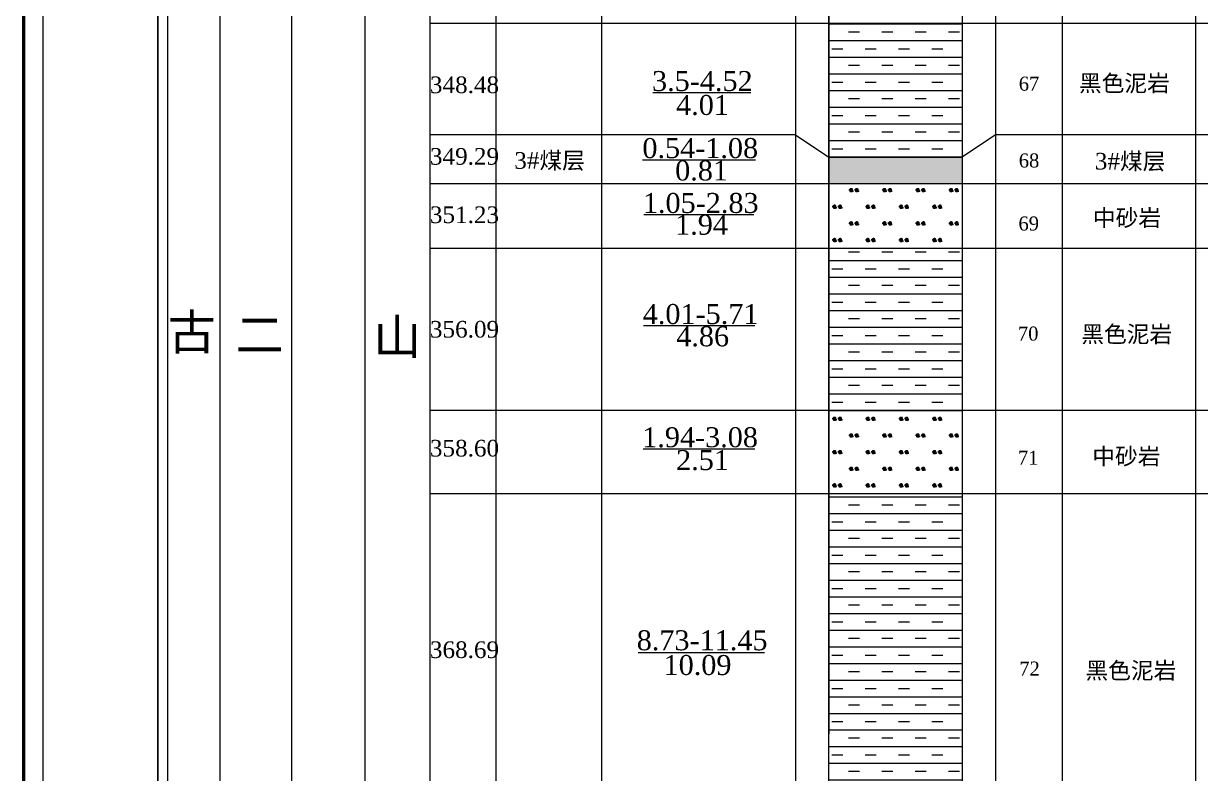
# Model space of a CAD drawing. Header units: inches. Extents: x 19725493 to 19730068, y 4137932 to 4142732.
# Drawn here: x 19725533 to 19725776.7, y 4140369.3 to 4140524.7 of the extents above; entities that cross this region are included whole.
import ezdxf

# ---------------------------------------------------------------- set-up
doc = ezdxf.new("R2010")
doc.units = ezdxf.units.IN
doc.header["$MEASUREMENT"] = 0
doc.layers.get('0').update_dxf_attribs({"lineweight": 0})
doc.layers.add('图形修饰', color=7, linetype='Continuous', lineweight=0)
doc.styles.add('Times New Roman', font='')
doc.styles.add('宋体', font='')
doc.styles.get('Times New Roman').set_extended_font_data('Times New Roman')
doc.styles.get('宋体').set_extended_font_data('宋体')

msp = doc.modelspace()

# ---------------------------------------------------------------- hatches: boundary and pattern name
at = {"lineweight": 0}
h = msp.add_hatch(dxfattribs=at)
h.set_pattern_fill('泥岩_1_1_1', color=256, scale=1150, style=0, pattern_type=2)
h.set_pattern_definition([(180, (19725699.23, 4140495.3237), (-8e-16, -6.9), [2.3, -4.6]), (0, (19725700.38, 4140498.7737), (0, 6.9), [2.3, -4.6]), (0, (19725696.355, 4140497.0487), (0, 6.9), []), (0, (19725696.355, 4140493.5987), (0, 6.9), [])])
h.paths.add_polyline_path([(19725727.4, 4140497.05), (19725727.4, 4140524.72), (19725699.8, 4140524.72), (19725699.8, 4140497.05)], flags=17)
msp.add_hatch(color=256).paths.add_polyline_path([(19725727.4, 4140491.46), (19725727.4, 4140497.05), (19725699.8, 4140497.05), (19725699.8, 4140491.46)], flags=17)
h = msp.add_hatch(dxfattribs=at)
h.set_pattern_fill('中粒砂岩_1_1_1', color=256, scale=1150, style=0, pattern_type=2)
h.set_pattern_definition([(180, (19725702.1585, 4140479.4606), (-8e-16, -6.9), [0.1076, -6.7924]), (180, (19725702.2165, 4140479.4744), (-8e-16, -6.9), [0.2236, -6.6764]), (180, (19725702.2496, 4140479.488), (-8e-16, -6.9), [0.2898, -6.6102]), (180, (19725702.28, 4140479.502), (-8e-16, -6.9), [0.351, -6.549]), (180, (19725702.298, 4140479.516), (-8e-16, -6.9), [0.3866, -6.5134]), (180, (19725702.316, 4140479.5296), (-8e-16, -6.9), [0.4222, -6.4778]), (180, (19725702.334, 4140479.5434), (-8e-16, -6.9), [0.4579, -6.4421]), (180, (19725702.35, 4140479.557), (-8e-16, -6.9), [0.4912, -6.4088]), (180, (19725702.361, 4140479.571), (-8e-16, -6.9), [0.5125, -6.3875]), (180, (19725702.372, 4140479.585), (-8e-16, -6.9), [0.5339, -6.3661]), (180, (19725702.3823, 4140479.5986), (-8e-16, -6.9), [0.5553, -6.3447]), (180, (19725702.393, 4140479.6124), (-8e-16, -6.9), [0.5766, -6.3234]), (180, (19725702.404, 4140479.626), (-8e-16, -6.9), [5e-16, -6.9]), (180, (19725702.404, 4140479.626), (-8e-16, -6.9), [0.598, -6.302]), (180, (19725702.4095, 4140479.64), (-8e-16, -6.9), [0.6095, -6.2905]), (180, (19725702.415, 4140479.654), (-8e-16, -6.9), [0.621, -6.279]), (180, (19725702.421, 4140479.6676), (-8e-16, -6.9), [0.6325, -6.2675]), (180, (19725702.427, 4140479.6814), (-8e-16, -6.9), [0.644, -6.256]), (180, (19725702.4325, 4140479.695), (-8e-16, -6.9), [0.6555, -6.2445]), (180, (19725702.438, 4140479.709), (-8e-16, -6.9), [5e-16, -6.9]), (180, (19725702.438, 4140479.709), (-8e-16, -6.9), [0.667, -6.233]), (180, (19725702.44, 4140479.723), (-8e-16, -6.9), [0.6705, -6.2295]), (180, (19725702.442, 4140479.7366), (-8e-16, -6.9), [0.6741, -6.2259]), (180, (19725702.4435, 4140479.7504), (-8e-16, -6.9), [0.6776, -6.2224]), (180, (19725702.445, 4140479.764), (-8e-16, -6.9), [0.6812, -6.2188]), (180, (19725702.447, 4140479.778), (-8e-16, -6.9), [0.6847, -6.2153]), (180, (19725702.449, 4140479.792), (-8e-16, -6.9), [0.6882, -6.2118]), (180, (19725702.449, 4140479.8056), (-8e-16, -6.9), [0.6882, -6.2118]), (180, (19725702.447, 4140479.8194), (-8e-16, -6.9), [0.6847, -6.2153]), (180, (19725702.445, 4140479.833), (-8e-16, -6.9), [0.6812, -6.2188]), (180, (19725702.4435, 4140479.847), (-8e-16, -6.9), [0.6776, -6.2224]), (180, (19725702.442, 4140479.861), (-8e-16, -6.9), [0.6741, -6.2259]), (180, (19725702.44, 4140479.8746), (-8e-16, -6.9), [0.6705, -6.2295]), (180, (19725702.438, 4140479.8884), (-8e-16, -6.9), [0.667, -6.233]), (180, (19725701.771, 4140479.8884), (-8e-16, -6.9), [7e-16, -6.9]), (180, (19725702.4325, 4140479.902), (-8e-16, -6.9), [0.6555, -6.2445]), (180, (19725702.427, 4140479.916), (-8e-16, -6.9), [0.644, -6.256]), (180, (19725702.421, 4140479.93), (-8e-16, -6.9), [0.6325, -6.2675]), (180, (19725702.415, 4140479.9436), (-8e-16, -6.9), [0.621, -6.279]), (180, (19725702.4095, 4140479.9574), (-8e-16, -6.9), [0.6095, -6.2905]), (180, (19725702.404, 4140479.971), (-8e-16, -6.9), [0.598, -6.302]), (180, (19725701.806, 4140479.971), (-8e-16, -6.9), [1e-15, -6.9]), (180, (19725702.393, 4140479.985), (-8e-16, -6.9), [0.5766, -6.3234]), (180, (19725702.3823, 4140479.999), (-8e-16, -6.9), [0.5553, -6.3447]), (180, (19725702.372, 4140480.0126), (-8e-16, -6.9), [0.5339, -6.3661]), (180, (19725702.361, 4140480.0264), (-8e-16, -6.9), [0.5125, -6.3875]), (180, (19725702.35, 4140480.04), (-8e-16, -6.9), [0.4912, -6.4088]), (180, (19725702.334, 4140480.054), (-8e-16, -6.9), [0.4579, -6.4421]), (180, (19725702.316, 4140480.068), (-8e-16, -6.9), [0.4222, -6.4778]), (180, (19725702.298, 4140480.0816), (-8e-16, -6.9), [0.3866, -6.5134]), (180, (19725702.28, 4140480.0954), (-8e-16, -6.9), [0.351, -6.549]), (180, (19725702.2496, 4140480.109), (-8e-16, -6.9), [0.2898, -6.6102]), (180, (19725702.2165, 4140480.123), (-8e-16, -6.9), [0.2236, -6.6764]), (180, (19725702.18, 4140480.134), (-8e-16, -6.9), [0.1507, -6.7493]), (180, (19725701.0085, 4140479.4606), (-8e-16, -6.9), [0.1076, -6.7924]), (180, (19725701.0665, 4140479.4744), (-8e-16, -6.9), [0.2236, -6.6764]), (180, (19725701.0996, 4140479.488), (-8e-16, -6.9), [0.2898, -6.6102]), (180, (19725701.13, 4140479.502), (-8e-16, -6.9), [0.351, -6.549]), (180, (19725701.148, 4140479.516), (-8e-16, -6.9), [0.3866, -6.5134]), (180, (19725701.166, 4140479.5296), (-8e-16, -6.9), [0.4222, -6.4778]), (180, (19725701.184, 4140479.5434), (-8e-16, -6.9), [0.4579, -6.4421]), (180, (19725701.2, 4140479.557), (-8e-16, -6.9), [0.4912, -6.4088]), (180, (19725701.211, 4140479.571), (-8e-16, -6.9), [0.5125, -6.3875]), (180, (19725701.222, 4140479.585), (-8e-16, -6.9), [0.5339, -6.3661]), (180, (19725701.2323, 4140479.5986), (-8e-16, -6.9), [0.5553, -6.3447]), (180, (19725701.243, 4140479.6124), (-8e-16, -6.9), [0.5766, -6.3234]), (180, (19725701.254, 4140479.626), (-8e-16, -6.9), [5e-16, -6.9]), (180, (19725701.254, 4140479.626), (-8e-16, -6.9), [0.598, -6.302]), (180, (19725701.2595, 4140479.64), (-8e-16, -6.9), [0.6095, -6.2905]), (180, (19725701.265, 4140479.654), (-8e-16, -6.9), [0.621, -6.279]), (180, (19725701.271, 4140479.6676), (-8e-16, -6.9), [0.6325, -6.2675]), (180, (19725701.277, 4140479.6814), (-8e-16, -6.9), [0.644, -6.256]), (180, (19725701.2825, 4140479.695), (-8e-16, -6.9), [0.6555, -6.2445]), (180, (19725701.288, 4140479.709), (-8e-16, -6.9), [2e-16, -6.9]), (180, (19725701.288, 4140479.709), (-8e-16, -6.9), [0.667, -6.233]), (180, (19725701.29, 4140479.723), (-8e-16, -6.9), [0.6705, -6.2295]), (180, (19725701.292, 4140479.7366), (-8e-16, -6.9), [0.6741, -6.2259]), (180, (19725701.2935, 4140479.7504), (-8e-16, -6.9), [0.6776, -6.2224]), (180, (19725701.295, 4140479.764), (-8e-16, -6.9), [0.6812, -6.2188]), (180, (19725701.297, 4140479.778), (-8e-16, -6.9), [0.6847, -6.2153]), (180, (19725701.299, 4140479.792), (-8e-16, -6.9), [0.6882, -6.2118]), (180, (19725701.299, 4140479.8056), (-8e-16, -6.9), [0.6882, -6.2118]), (180, (19725701.297, 4140479.8194), (-8e-16, -6.9), [0.6847, -6.2153]), (180, (19725701.295, 4140479.833), (-8e-16, -6.9), [0.6812, -6.2188]), (180, (19725701.2935, 4140479.847), (-8e-16, -6.9), [0.6776, -6.2224]), (180, (19725701.292, 4140479.861), (-8e-16, -6.9), [0.6741, -6.2259]), (180, (19725701.29, 4140479.8746), (-8e-16, -6.9), [0.6705, -6.2295]), (180, (19725701.288, 4140479.8884), (-8e-16, -6.9), [0.667, -6.233]), (180, (19725700.621, 4140479.8884), (-8e-16, -6.9), [1e-15, -6.9]), (180, (19725701.2825, 4140479.902), (-8e-16, -6.9), [0.6555, -6.2445]), (180, (19725701.277, 4140479.916), (-8e-16, -6.9), [0.644, -6.256]), (180, (19725701.271, 4140479.93), (-8e-16, -6.9), [0.6325, -6.2675]), (180, (19725701.265, 4140479.9436), (-8e-16, -6.9), [0.621, -6.279]), (180, (19725701.2595, 4140479.9574), (-8e-16, -6.9), [0.6095, -6.2905]), (180, (19725701.254, 4140479.971), (-8e-16, -6.9), [0.598, -6.302]), (180, (19725700.656, 4140479.971), (-8e-16, -6.9), [1e-15, -6.9]), (180, (19725701.243, 4140479.985), (-8e-16, -6.9), [0.5766, -6.3234]), (180, (19725701.2323, 4140479.999), (-8e-16, -6.9), [0.5553, -6.3447]), (180, (19725701.222, 4140480.0126), (-8e-16, -6.9), [0.5339, -6.3661]), (180, (19725701.211, 4140480.0264), (-8e-16, -6.9), [0.5125, -6.3875]), (180, (19725701.2, 4140480.04), (-8e-16, -6.9), [0.4912, -6.4088]), (180, (19725701.184, 4140480.054), (-8e-16, -6.9), [0.4579, -6.4421]), (180, (19725701.166, 4140480.068), (-8e-16, -6.9), [0.4222, -6.4778]), (180, (19725701.148, 4140480.0816), (-8e-16, -6.9), [0.3866, -6.5134]), (180, (19725701.13, 4140480.0954), (-8e-16, -6.9), [0.351, -6.549]), (180, (19725701.0996, 4140480.109), (-8e-16, -6.9), [0.2898, -6.6102]), (180, (19725701.0665, 4140480.123), (-8e-16, -6.9), [0.2236, -6.6764]), (180, (19725701.03, 4140480.134), (-8e-16, -6.9), [0.1507, -6.7493]), (180, (19725697.5585, 4140476.0106), (-8e-16, -6.9), [0.1076, -6.7924]), (180, (19725697.6165, 4140476.0244), (-8e-16, -6.9), [0.2236, -6.6764]), (180, (19725697.6496, 4140476.038), (-8e-16, -6.9), [0.2898, -6.6102]), (180, (19725697.68, 4140476.052), (-8e-16, -6.9), [0.351, -6.549]), (180, (19725697.698, 4140476.066), (-8e-16, -6.9), [0.3866, -6.5134]), (180, (19725697.716, 4140476.0796), (-8e-16, -6.9), [0.4222, -6.4778]), (180, (19725697.734, 4140476.0934), (-8e-16, -6.9), [0.4579, -6.4421]), (180, (19725697.75, 4140476.107), (-8e-16, -6.9), [0.4912, -6.4088]), (180, (19725697.761, 4140476.121), (-8e-16, -6.9), [0.5125, -6.3875]), (180, (19725697.772, 4140476.135), (-8e-16, -6.9), [0.5339, -6.3661]), (180, (19725697.7823, 4140476.1486), (-8e-16, -6.9), [0.5553, -6.3447]), (180, (19725697.793, 4140476.1624), (-8e-16, -6.9), [0.5766, -6.3234]), (180, (19725697.804, 4140476.176), (-8e-16, -6.9), [2e-16, -6.9]), (180, (19725697.804, 4140476.176), (-8e-16, -6.9), [0.598, -6.302]), (180, (19725697.8095, 4140476.19), (-8e-16, -6.9), [0.6095, -6.2905]), (180, (19725697.815, 4140476.204), (-8e-16, -6.9), [0.621, -6.279]), (180, (19725697.821, 4140476.2176), (-8e-16, -6.9), [0.6325, -6.2675]), (180, (19725697.827, 4140476.2314), (-8e-16, -6.9), [0.644, -6.256]), (180, (19725697.8325, 4140476.245), (-8e-16, -6.9), [0.6555, -6.2445]), (180, (19725697.838, 4140476.259), (-8e-16, -6.9), [0, -6.9]), (180, (19725697.838, 4140476.259), (-8e-16, -6.9), [0.667, -6.233]), (180, (19725697.84, 4140476.273), (-8e-16, -6.9), [0.6705, -6.2295]), (180, (19725697.842, 4140476.2866), (-8e-16, -6.9), [0.6741, -6.2259]), (180, (19725697.8435, 4140476.3004), (-8e-16, -6.9), [0.6776, -6.2224]), (180, (19725697.845, 4140476.314), (-8e-16, -6.9), [0.6812, -6.2188]), (180, (19725697.847, 4140476.328), (-8e-16, -6.9), [0.6847, -6.2153]), (180, (19725697.849, 4140476.342), (-8e-16, -6.9), [0.6882, -6.2118]), (180, (19725697.849, 4140476.3556), (-8e-16, -6.9), [0.6882, -6.2118]), (180, (19725697.847, 4140476.3694), (-8e-16, -6.9), [0.6847, -6.2153]), (180, (19725697.845, 4140476.383), (-8e-16, -6.9), [0.6812, -6.2188]), (180, (19725697.8435, 4140476.397), (-8e-16, -6.9), [0.6776, -6.2224]), (180, (19725697.842, 4140476.411), (-8e-16, -6.9), [0.6741, -6.2259]), (180, (19725697.84, 4140476.4246), (-8e-16, -6.9), [0.6705, -6.2295]), (180, (19725697.838, 4140476.4384), (-8e-16, -6.9), [0.667, -6.233]), (180, (19725697.171, 4140476.4384), (-8e-16, -6.9), [5e-16, -6.9]), (180, (19725697.8325, 4140476.452), (-8e-16, -6.9), [0.6555, -6.2445]), (180, (19725697.827, 4140476.466), (-8e-16, -6.9), [0.644, -6.256]), (180, (19725697.821, 4140476.48), (-8e-16, -6.9), [0.6325, -6.2675]), (180, (19725697.815, 4140476.4936), (-8e-16, -6.9), [0.621, -6.279]), (180, (19725697.8095, 4140476.5074), (-8e-16, -6.9), [0.6095, -6.2905]), (180, (19725697.804, 4140476.521), (-8e-16, -6.9), [0.598, -6.302]), (180, (19725697.206, 4140476.521), (-8e-16, -6.9), [1e-15, -6.9]), (180, (19725697.793, 4140476.535), (-8e-16, -6.9), [0.5766, -6.3234]), (180, (19725697.7823, 4140476.549), (-8e-16, -6.9), [0.5553, -6.3447]), (180, (19725697.772, 4140476.5626), (-8e-16, -6.9), [0.5339, -6.3661]), (180, (19725697.761, 4140476.5764), (-8e-16, -6.9), [0.5125, -6.3875]), (180, (19725697.75, 4140476.59), (-8e-16, -6.9), [0.4912, -6.4088]), (180, (19725697.734, 4140476.604), (-8e-16, -6.9), [0.4579, -6.4421]), (180, (19725697.716, 4140476.618), (-8e-16, -6.9), [0.4222, -6.4778]), (180, (19725697.698, 4140476.6316), (-8e-16, -6.9), [0.3866, -6.5134]), (180, (19725697.68, 4140476.6454), (-8e-16, -6.9), [0.351, -6.549]), (180, (19725697.6496, 4140476.659), (-8e-16, -6.9), [0.2898, -6.6102]), (180, (19725697.6165, 4140476.673), (-8e-16, -6.9), [0.2236, -6.6764]), (180, (19725697.58, 4140476.684), (-8e-16, -6.9), [0.1507, -6.7493]), (180, (19725698.7085, 4140476.0106), (-8e-16, -6.9), [0.1076, -6.7924]), (180, (19725698.7665, 4140476.0244), (-8e-16, -6.9), [0.2236, -6.6764]), (180, (19725698.7996, 4140476.038), (-8e-16, -6.9), [0.2898, -6.6102]), (180, (19725698.83, 4140476.052), (-8e-16, -6.9), [0.351, -6.549]), (180, (19725698.848, 4140476.066), (-8e-16, -6.9), [0.3866, -6.5134]), (180, (19725698.866, 4140476.0796), (-8e-16, -6.9), [0.4222, -6.4778]), (180, (19725698.884, 4140476.0934), (-8e-16, -6.9), [0.4579, -6.4421]), (180, (19725698.9, 4140476.107), (-8e-16, -6.9), [0.4912, -6.4088]), (180, (19725698.911, 4140476.121), (-8e-16, -6.9), [0.5125, -6.3875]), (180, (19725698.922, 4140476.135), (-8e-16, -6.9), [0.5339, -6.3661]), (180, (19725698.9323, 4140476.1486), (-8e-16, -6.9), [0.5553, -6.3447]), (180, (19725698.943, 4140476.1624), (-8e-16, -6.9), [0.5766, -6.3234]), (180, (19725698.954, 4140476.176), (-8e-16, -6.9), [4e-16, -6.9]), (180, (19725698.954, 4140476.176), (-8e-16, -6.9), [0.598, -6.302]), (180, (19725698.9595, 4140476.19), (-8e-16, -6.9), [0.6095, -6.2905]), (180, (19725698.965, 4140476.204), (-8e-16, -6.9), [0.621, -6.279]), (180, (19725698.971, 4140476.2176), (-8e-16, -6.9), [0.6325, -6.2675]), (180, (19725698.977, 4140476.2314), (-8e-16, -6.9), [0.644, -6.256]), (180, (19725698.9825, 4140476.245), (-8e-16, -6.9), [0.6555, -6.2445]), (180, (19725698.988, 4140476.259), (-8e-16, -6.9), [4e-16, -6.9]), (180, (19725698.988, 4140476.259), (-8e-16, -6.9), [0.667, -6.233]), (180, (19725698.99, 4140476.273), (-8e-16, -6.9), [0.6705, -6.2295]), (180, (19725698.992, 4140476.2866), (-8e-16, -6.9), [0.6741, -6.2259]), (180, (19725698.9935, 4140476.3004), (-8e-16, -6.9), [0.6776, -6.2224]), (180, (19725698.995, 4140476.314), (-8e-16, -6.9), [0.6812, -6.2188]), (180, (19725698.997, 4140476.328), (-8e-16, -6.9), [0.6847, -6.2153]), (180, (19725698.999, 4140476.342), (-8e-16, -6.9), [0.6882, -6.2118]), (180, (19725698.999, 4140476.3556), (-8e-16, -6.9), [0.6882, -6.2118]), (180, (19725698.997, 4140476.3694), (-8e-16, -6.9), [0.6847, -6.2153]), (180, (19725698.995, 4140476.383), (-8e-16, -6.9), [0.6812, -6.2188]), (180, (19725698.9935, 4140476.397), (-8e-16, -6.9), [0.6776, -6.2224]), (180, (19725698.992, 4140476.411), (-8e-16, -6.9), [0.6741, -6.2259]), (180, (19725698.99, 4140476.4246), (-8e-16, -6.9), [0.6705, -6.2295]), (180, (19725698.988, 4140476.4384), (-8e-16, -6.9), [0.667, -6.233]), (180, (19725698.321, 4140476.4384), (-8e-16, -6.9), [7e-16, -6.9]), (180, (19725698.9825, 4140476.452), (-8e-16, -6.9), [0.6555, -6.2445]), (180, (19725698.977, 4140476.466), (-8e-16, -6.9), [0.644, -6.256]), (180, (19725698.971, 4140476.48), (-8e-16, -6.9), [0.6325, -6.2675]), (180, (19725698.965, 4140476.4936), (-8e-16, -6.9), [0.621, -6.279]), (180, (19725698.9595, 4140476.5074), (-8e-16, -6.9), [0.6095, -6.2905]), (180, (19725698.954, 4140476.521), (-8e-16, -6.9), [0.598, -6.302]), (180, (19725698.356, 4140476.521), (-8e-16, -6.9), [1e-15, -6.9]), (180, (19725698.943, 4140476.535), (-8e-16, -6.9), [0.5766, -6.3234]), (180, (19725698.9323, 4140476.549), (-8e-16, -6.9), [0.5553, -6.3447]), (180, (19725698.922, 4140476.5626), (-8e-16, -6.9), [0.5339, -6.3661]), (180, (19725698.911, 4140476.5764), (-8e-16, -6.9), [0.5125, -6.3875]), (180, (19725698.9, 4140476.59), (-8e-16, -6.9), [0.4912, -6.4088]), (180, (19725698.884, 4140476.604), (-8e-16, -6.9), [0.4579, -6.4421]), (180, (19725698.866, 4140476.618), (-8e-16, -6.9), [0.4222, -6.4778]), (180, (19725698.848, 4140476.6316), (-8e-16, -6.9), [0.3866, -6.5134]), (180, (19725698.83, 4140476.6454), (-8e-16, -6.9), [0.351, -6.549]), (180, (19725698.7996, 4140476.659), (-8e-16, -6.9), [0.2898, -6.6102]), (180, (19725698.7665, 4140476.673), (-8e-16, -6.9), [0.2236, -6.6764]), (180, (19725698.73, 4140476.684), (-8e-16, -6.9), [0.1507, -6.7493])])
h.paths.add_polyline_path([(19725727.4, 4140478.07), (19725727.4, 4140491.46), (19725699.8, 4140491.46), (19725699.8, 4140478.07)], flags=17)
h = msp.add_hatch(dxfattribs=at)
h.set_pattern_fill('泥岩_1_1_1', color=256, scale=1150, style=0, pattern_type=2)
h.set_pattern_definition([(180, (19725699.23, 4140442.8147), (-8e-16, -6.9), [2.3, -4.6]), (0, (19725700.38, 4140446.2647), (0, 6.9), [2.3, -4.6]), (0, (19725696.355, 4140444.5397), (0, 6.9), []), (0, (19725696.355, 4140441.0897), (0, 6.9), [])])
h.paths.add_polyline_path([(19725727.4, 4140444.54), (19725727.4, 4140478.07), (19725699.8, 4140478.07), (19725699.8, 4140444.54)], flags=17)
h = msp.add_hatch(dxfattribs=at)
h.set_pattern_fill('中粒砂岩_1_1_1', color=256, scale=1150, style=0, pattern_type=2)
h.set_pattern_definition([(180, (19725702.1585, 4140428.6076), (-8e-16, -6.9), [0.1076, -6.7924]), (180, (19725702.2165, 4140428.6214), (-8e-16, -6.9), [0.2236, -6.6764]), (180, (19725702.2496, 4140428.635), (-8e-16, -6.9), [0.2898, -6.6102]), (180, (19725702.28, 4140428.649), (-8e-16, -6.9), [0.351, -6.549]), (180, (19725702.298, 4140428.663), (-8e-16, -6.9), [0.3866, -6.5134]), (180, (19725702.316, 4140428.6766), (-8e-16, -6.9), [0.4222, -6.4778]), (180, (19725702.334, 4140428.6904), (-8e-16, -6.9), [0.4579, -6.4421]), (180, (19725702.35, 4140428.704), (-8e-16, -6.9), [0.4912, -6.4088]), (180, (19725702.361, 4140428.718), (-8e-16, -6.9), [0.5125, -6.3875]), (180, (19725702.372, 4140428.732), (-8e-16, -6.9), [0.5339, -6.3661]), (180, (19725702.3823, 4140428.7456), (-8e-16, -6.9), [0.5553, -6.3447]), (180, (19725702.393, 4140428.7594), (-8e-16, -6.9), [0.5766, -6.3234]), (180, (19725702.404, 4140428.773), (-8e-16, -6.9), [5e-16, -6.9]), (180, (19725702.404, 4140428.773), (-8e-16, -6.9), [0.598, -6.302]), (180, (19725702.4095, 4140428.787), (-8e-16, -6.9), [0.6095, -6.2905]), (180, (19725702.415, 4140428.801), (-8e-16, -6.9), [0.621, -6.279]), (180, (19725702.421, 4140428.8146), (-8e-16, -6.9), [0.6325, -6.2675]), (180, (19725702.427, 4140428.8284), (-8e-16, -6.9), [0.644, -6.256]), (180, (19725702.4325, 4140428.842), (-8e-16, -6.9), [0.6555, -6.2445]), (180, (19725702.438, 4140428.856), (-8e-16, -6.9), [5e-16, -6.9]), (180, (19725702.438, 4140428.856), (-8e-16, -6.9), [0.667, -6.233]), (180, (19725702.44, 4140428.87), (-8e-16, -6.9), [0.6705, -6.2295]), (180, (19725702.442, 4140428.8836), (-8e-16, -6.9), [0.6741, -6.2259]), (180, (19725702.4435, 4140428.8974), (-8e-16, -6.9), [0.6776, -6.2224]), (180, (19725702.445, 4140428.911), (-8e-16, -6.9), [0.6812, -6.2188]), (180, (19725702.447, 4140428.925), (-8e-16, -6.9), [0.6847, -6.2153]), (180, (19725702.449, 4140428.939), (-8e-16, -6.9), [0.6882, -6.2118]), (180, (19725702.449, 4140428.9526), (-8e-16, -6.9), [0.6882, -6.2118]), (180, (19725702.447, 4140428.9664), (-8e-16, -6.9), [0.6847, -6.2153]), (180, (19725702.445, 4140428.98), (-8e-16, -6.9), [0.6812, -6.2188]), (180, (19725702.4435, 4140428.994), (-8e-16, -6.9), [0.6776, -6.2224]), (180, (19725702.442, 4140429.008), (-8e-16, -6.9), [0.6741, -6.2259]), (180, (19725702.44, 4140429.0216), (-8e-16, -6.9), [0.6705, -6.2295]), (180, (19725702.438, 4140429.0354), (-8e-16, -6.9), [0.667, -6.233]), (180, (19725701.771, 4140429.0354), (-8e-16, -6.9), [7e-16, -6.9]), (180, (19725702.4325, 4140429.049), (-8e-16, -6.9), [0.6555, -6.2445]), (180, (19725702.427, 4140429.063), (-8e-16, -6.9), [0.644, -6.256]), (180, (19725702.421, 4140429.077), (-8e-16, -6.9), [0.6325, -6.2675]), (180, (19725702.415, 4140429.0906), (-8e-16, -6.9), [0.621, -6.279]), (180, (19725702.4095, 4140429.1044), (-8e-16, -6.9), [0.6095, -6.2905]), (180, (19725702.404, 4140429.118), (-8e-16, -6.9), [0.598, -6.302]), (180, (19725701.806, 4140429.118), (-8e-16, -6.9), [1e-15, -6.9]), (180, (19725702.393, 4140429.132), (-8e-16, -6.9), [0.5766, -6.3234]), (180, (19725702.3823, 4140429.146), (-8e-16, -6.9), [0.5553, -6.3447]), (180, (19725702.372, 4140429.1596), (-8e-16, -6.9), [0.5339, -6.3661]), (180, (19725702.361, 4140429.1734), (-8e-16, -6.9), [0.5125, -6.3875]), (180, (19725702.35, 4140429.187), (-8e-16, -6.9), [0.4912, -6.4088]), (180, (19725702.334, 4140429.201), (-8e-16, -6.9), [0.4579, -6.4421]), (180, (19725702.316, 4140429.215), (-8e-16, -6.9), [0.4222, -6.4778]), (180, (19725702.298, 4140429.2286), (-8e-16, -6.9), [0.3866, -6.5134]), (180, (19725702.28, 4140429.2424), (-8e-16, -6.9), [0.351, -6.549]), (180, (19725702.2496, 4140429.256), (-8e-16, -6.9), [0.2898, -6.6102]), (180, (19725702.2165, 4140429.27), (-8e-16, -6.9), [0.2236, -6.6764]), (180, (19725702.18, 4140429.281), (-8e-16, -6.9), [0.1507, -6.7493]), (180, (19725701.0085, 4140428.6076), (-8e-16, -6.9), [0.1076, -6.7924]), (180, (19725701.0665, 4140428.6214), (-8e-16, -6.9), [0.2236, -6.6764]), (180, (19725701.0996, 4140428.635), (-8e-16, -6.9), [0.2898, -6.6102]), (180, (19725701.13, 4140428.649), (-8e-16, -6.9), [0.351, -6.549]), (180, (19725701.148, 4140428.663), (-8e-16, -6.9), [0.3866, -6.5134]), (180, (19725701.166, 4140428.6766), (-8e-16, -6.9), [0.4222, -6.4778]), (180, (19725701.184, 4140428.6904), (-8e-16, -6.9), [0.4579, -6.4421]), (180, (19725701.2, 4140428.704), (-8e-16, -6.9), [0.4912, -6.4088]), (180, (19725701.211, 4140428.718), (-8e-16, -6.9), [0.5125, -6.3875]), (180, (19725701.222, 4140428.732), (-8e-16, -6.9), [0.5339, -6.3661]), (180, (19725701.2323, 4140428.7456), (-8e-16, -6.9), [0.5553, -6.3447]), (180, (19725701.243, 4140428.7594), (-8e-16, -6.9), [0.5766, -6.3234]), (180, (19725701.254, 4140428.773), (-8e-16, -6.9), [5e-16, -6.9]), (180, (19725701.254, 4140428.773), (-8e-16, -6.9), [0.598, -6.302]), (180, (19725701.2595, 4140428.787), (-8e-16, -6.9), [0.6095, -6.2905]), (180, (19725701.265, 4140428.801), (-8e-16, -6.9), [0.621, -6.279]), (180, (19725701.271, 4140428.8146), (-8e-16, -6.9), [0.6325, -6.2675]), (180, (19725701.277, 4140428.8284), (-8e-16, -6.9), [0.644, -6.256]), (180, (19725701.2825, 4140428.842), (-8e-16, -6.9), [0.6555, -6.2445]), (180, (19725701.288, 4140428.856), (-8e-16, -6.9), [2e-16, -6.9]), (180, (19725701.288, 4140428.856), (-8e-16, -6.9), [0.667, -6.233]), (180, (19725701.29, 4140428.87), (-8e-16, -6.9), [0.6705, -6.2295]), (180, (19725701.292, 4140428.8836), (-8e-16, -6.9), [0.6741, -6.2259]), (180, (19725701.2935, 4140428.8974), (-8e-16, -6.9), [0.6776, -6.2224]), (180, (19725701.295, 4140428.911), (-8e-16, -6.9), [0.6812, -6.2188]), (180, (19725701.297, 4140428.925), (-8e-16, -6.9), [0.6847, -6.2153]), (180, (19725701.299, 4140428.939), (-8e-16, -6.9), [0.6882, -6.2118]), (180, (19725701.299, 4140428.9526), (-8e-16, -6.9), [0.6882, -6.2118]), (180, (19725701.297, 4140428.9664), (-8e-16, -6.9), [0.6847, -6.2153]), (180, (19725701.295, 4140428.98), (-8e-16, -6.9), [0.6812, -6.2188]), (180, (19725701.2935, 4140428.994), (-8e-16, -6.9), [0.6776, -6.2224]), (180, (19725701.292, 4140429.008), (-8e-16, -6.9), [0.6741, -6.2259]), (180, (19725701.29, 4140429.0216), (-8e-16, -6.9), [0.6705, -6.2295]), (180, (19725701.288, 4140429.0354), (-8e-16, -6.9), [0.667, -6.233]), (180, (19725700.621, 4140429.0354), (-8e-16, -6.9), [1e-15, -6.9]), (180, (19725701.2825, 4140429.049), (-8e-16, -6.9), [0.6555, -6.2445]), (180, (19725701.277, 4140429.063), (-8e-16, -6.9), [0.644, -6.256]), (180, (19725701.271, 4140429.077), (-8e-16, -6.9), [0.6325, -6.2675]), (180, (19725701.265, 4140429.0906), (-8e-16, -6.9), [0.621, -6.279]), (180, (19725701.2595, 4140429.1044), (-8e-16, -6.9), [0.6095, -6.2905]), (180, (19725701.254, 4140429.118), (-8e-16, -6.9), [0.598, -6.302]), (180, (19725700.656, 4140429.118), (-8e-16, -6.9), [1e-15, -6.9]), (180, (19725701.243, 4140429.132), (-8e-16, -6.9), [0.5766, -6.3234]), (180, (19725701.2323, 4140429.146), (-8e-16, -6.9), [0.5553, -6.3447]), (180, (19725701.222, 4140429.1596), (-8e-16, -6.9), [0.5339, -6.3661]), (180, (19725701.211, 4140429.1734), (-8e-16, -6.9), [0.5125, -6.3875]), (180, (19725701.2, 4140429.187), (-8e-16, -6.9), [0.4912, -6.4088]), (180, (19725701.184, 4140429.201), (-8e-16, -6.9), [0.4579, -6.4421]), (180, (19725701.166, 4140429.215), (-8e-16, -6.9), [0.4222, -6.4778]), (180, (19725701.148, 4140429.2286), (-8e-16, -6.9), [0.3866, -6.5134]), (180, (19725701.13, 4140429.2424), (-8e-16, -6.9), [0.351, -6.549]), (180, (19725701.0996, 4140429.256), (-8e-16, -6.9), [0.2898, -6.6102]), (180, (19725701.0665, 4140429.27), (-8e-16, -6.9), [0.2236, -6.6764]), (180, (19725701.03, 4140429.281), (-8e-16, -6.9), [0.1507, -6.7493]), (180, (19725697.5585, 4140425.1576), (-8e-16, -6.9), [0.1076, -6.7924]), (180, (19725697.6165, 4140425.1714), (-8e-16, -6.9), [0.2236, -6.6764]), (180, (19725697.6496, 4140425.185), (-8e-16, -6.9), [0.2898, -6.6102]), (180, (19725697.68, 4140425.199), (-8e-16, -6.9), [0.3509, -6.5491]), (180, (19725697.698, 4140425.213), (-8e-16, -6.9), [0.3866, -6.5134]), (180, (19725697.716, 4140425.2266), (-8e-16, -6.9), [0.4222, -6.4778]), (180, (19725697.734, 4140425.2404), (-8e-16, -6.9), [0.4579, -6.4421]), (180, (19725697.75, 4140425.254), (-8e-16, -6.9), [0.4912, -6.4088]), (180, (19725697.761, 4140425.268), (-8e-16, -6.9), [0.5125, -6.3875]), (180, (19725697.772, 4140425.282), (-8e-16, -6.9), [0.5339, -6.3661]), (180, (19725697.7823, 4140425.2956), (-8e-16, -6.9), [0.5553, -6.3447]), (180, (19725697.793, 4140425.3094), (-8e-16, -6.9), [0.5766, -6.3234]), (180, (19725697.804, 4140425.323), (-8e-16, -6.9), [2e-16, -6.9]), (180, (19725697.804, 4140425.323), (-8e-16, -6.9), [0.598, -6.302]), (180, (19725697.8095, 4140425.337), (-8e-16, -6.9), [0.6095, -6.2905]), (180, (19725697.815, 4140425.351), (-8e-16, -6.9), [0.621, -6.279]), (180, (19725697.821, 4140425.3646), (-8e-16, -6.9), [0.6325, -6.2675]), (180, (19725697.827, 4140425.3784), (-8e-16, -6.9), [0.644, -6.256]), (180, (19725697.8325, 4140425.392), (-8e-16, -6.9), [0.6555, -6.2445]), (180, (19725697.838, 4140425.406), (-8e-16, -6.9), [0, -6.9]), (180, (19725697.838, 4140425.406), (-8e-16, -6.9), [0.667, -6.233]), (180, (19725697.84, 4140425.42), (-8e-16, -6.9), [0.6705, -6.2295]), (180, (19725697.842, 4140425.4336), (-8e-16, -6.9), [0.6741, -6.2259]), (180, (19725697.8435, 4140425.4474), (-8e-16, -6.9), [0.6776, -6.2224]), (180, (19725697.845, 4140425.461), (-8e-16, -6.9), [0.6812, -6.2188]), (180, (19725697.847, 4140425.475), (-8e-16, -6.9), [0.6847, -6.2153]), (180, (19725697.849, 4140425.489), (-8e-16, -6.9), [0.6882, -6.2118]), (180, (19725697.849, 4140425.5026), (-8e-16, -6.9), [0.6882, -6.2118]), (180, (19725697.847, 4140425.5164), (-8e-16, -6.9), [0.6847, -6.2153]), (180, (19725697.845, 4140425.53), (-8e-16, -6.9), [0.6812, -6.2188]), (180, (19725697.8435, 4140425.544), (-8e-16, -6.9), [0.6776, -6.2224]), (180, (19725697.842, 4140425.558), (-8e-16, -6.9), [0.6741, -6.2259]), (180, (19725697.84, 4140425.5716), (-8e-16, -6.9), [0.6705, -6.2295]), (180, (19725697.838, 4140425.5854), (-8e-16, -6.9), [0.667, -6.233]), (180, (19725697.171, 4140425.5854), (-8e-16, -6.9), [5e-16, -6.9]), (180, (19725697.8325, 4140425.599), (-8e-16, -6.9), [0.6555, -6.2445]), (180, (19725697.827, 4140425.613), (-8e-16, -6.9), [0.644, -6.256]), (180, (19725697.821, 4140425.627), (-8e-16, -6.9), [0.6325, -6.2675]), (180, (19725697.815, 4140425.6406), (-8e-16, -6.9), [0.621, -6.279]), (180, (19725697.8095, 4140425.6544), (-8e-16, -6.9), [0.6095, -6.2905]), (180, (19725697.804, 4140425.668), (-8e-16, -6.9), [0.598, -6.302]), (180, (19725697.206, 4140425.668), (-8e-16, -6.9), [1e-15, -6.9]), (180, (19725697.793, 4140425.682), (-8e-16, -6.9), [0.5766, -6.3234]), (180, (19725697.7823, 4140425.696), (-8e-16, -6.9), [0.5553, -6.3447]), (180, (19725697.772, 4140425.7096), (-8e-16, -6.9), [0.5339, -6.3661]), (180, (19725697.761, 4140425.7234), (-8e-16, -6.9), [0.5125, -6.3875]), (180, (19725697.75, 4140425.737), (-8e-16, -6.9), [0.4912, -6.4088]), (180, (19725697.734, 4140425.751), (-8e-16, -6.9), [0.4579, -6.4421]), (180, (19725697.716, 4140425.765), (-8e-16, -6.9), [0.4222, -6.4778]), (180, (19725697.698, 4140425.7786), (-8e-16, -6.9), [0.3866, -6.5134]), (180, (19725697.68, 4140425.7924), (-8e-16, -6.9), [0.3509, -6.5491]), (180, (19725697.6496, 4140425.806), (-8e-16, -6.9), [0.2898, -6.6102]), (180, (19725697.6165, 4140425.82), (-8e-16, -6.9), [0.2236, -6.6764]), (180, (19725697.58, 4140425.831), (-8e-16, -6.9), [0.1507, -6.7493]), (180, (19725698.7085, 4140425.1576), (-8e-16, -6.9), [0.1076, -6.7924]), (180, (19725698.7665, 4140425.1714), (-8e-16, -6.9), [0.2236, -6.6764]), (180, (19725698.7996, 4140425.185), (-8e-16, -6.9), [0.2898, -6.6102]), (180, (19725698.83, 4140425.199), (-8e-16, -6.9), [0.3509, -6.5491]), (180, (19725698.848, 4140425.213), (-8e-16, -6.9), [0.3866, -6.5134]), (180, (19725698.866, 4140425.2266), (-8e-16, -6.9), [0.4222, -6.4778]), (180, (19725698.884, 4140425.2404), (-8e-16, -6.9), [0.4579, -6.4421]), (180, (19725698.9, 4140425.254), (-8e-16, -6.9), [0.4912, -6.4088]), (180, (19725698.911, 4140425.268), (-8e-16, -6.9), [0.5125, -6.3875]), (180, (19725698.922, 4140425.282), (-8e-16, -6.9), [0.5339, -6.3661]), (180, (19725698.9323, 4140425.2956), (-8e-16, -6.9), [0.5553, -6.3447]), (180, (19725698.943, 4140425.3094), (-8e-16, -6.9), [0.5766, -6.3234]), (180, (19725698.954, 4140425.323), (-8e-16, -6.9), [4e-16, -6.9]), (180, (19725698.954, 4140425.323), (-8e-16, -6.9), [0.598, -6.302]), (180, (19725698.9595, 4140425.337), (-8e-16, -6.9), [0.6095, -6.2905]), (180, (19725698.965, 4140425.351), (-8e-16, -6.9), [0.621, -6.279]), (180, (19725698.971, 4140425.3646), (-8e-16, -6.9), [0.6325, -6.2675]), (180, (19725698.977, 4140425.3784), (-8e-16, -6.9), [0.644, -6.256]), (180, (19725698.9825, 4140425.392), (-8e-16, -6.9), [0.6555, -6.2445]), (180, (19725698.988, 4140425.406), (-8e-16, -6.9), [4e-16, -6.9]), (180, (19725698.988, 4140425.406), (-8e-16, -6.9), [0.667, -6.233]), (180, (19725698.99, 4140425.42), (-8e-16, -6.9), [0.6705, -6.2295]), (180, (19725698.992, 4140425.4336), (-8e-16, -6.9), [0.6741, -6.2259]), (180, (19725698.9935, 4140425.4474), (-8e-16, -6.9), [0.6776, -6.2224]), (180, (19725698.995, 4140425.461), (-8e-16, -6.9), [0.6812, -6.2188]), (180, (19725698.997, 4140425.475), (-8e-16, -6.9), [0.6847, -6.2153]), (180, (19725698.999, 4140425.489), (-8e-16, -6.9), [0.6882, -6.2118]), (180, (19725698.999, 4140425.5026), (-8e-16, -6.9), [0.6882, -6.2118]), (180, (19725698.997, 4140425.5164), (-8e-16, -6.9), [0.6847, -6.2153]), (180, (19725698.995, 4140425.53), (-8e-16, -6.9), [0.6812, -6.2188]), (180, (19725698.9935, 4140425.544), (-8e-16, -6.9), [0.6776, -6.2224]), (180, (19725698.992, 4140425.558), (-8e-16, -6.9), [0.6741, -6.2259]), (180, (19725698.99, 4140425.5716), (-8e-16, -6.9), [0.6705, -6.2295]), (180, (19725698.988, 4140425.5854), (-8e-16, -6.9), [0.667, -6.233]), (180, (19725698.321, 4140425.5854), (-8e-16, -6.9), [7e-16, -6.9]), (180, (19725698.9825, 4140425.599), (-8e-16, -6.9), [0.6555, -6.2445]), (180, (19725698.977, 4140425.613), (-8e-16, -6.9), [0.644, -6.256]), (180, (19725698.971, 4140425.627), (-8e-16, -6.9), [0.6325, -6.2675]), (180, (19725698.965, 4140425.6406), (-8e-16, -6.9), [0.621, -6.279]), (180, (19725698.9595, 4140425.6544), (-8e-16, -6.9), [0.6095, -6.2905]), (180, (19725698.954, 4140425.668), (-8e-16, -6.9), [0.598, -6.302]), (180, (19725698.356, 4140425.668), (-8e-16, -6.9), [1e-15, -6.9]), (180, (19725698.943, 4140425.682), (-8e-16, -6.9), [0.5766, -6.3234]), (180, (19725698.9323, 4140425.696), (-8e-16, -6.9), [0.5553, -6.3447]), (180, (19725698.922, 4140425.7096), (-8e-16, -6.9), [0.5339, -6.3661]), (180, (19725698.911, 4140425.7234), (-8e-16, -6.9), [0.5125, -6.3875]), (180, (19725698.9, 4140425.737), (-8e-16, -6.9), [0.4912, -6.4088]), (180, (19725698.884, 4140425.751), (-8e-16, -6.9), [0.4579, -6.4421]), (180, (19725698.866, 4140425.765), (-8e-16, -6.9), [0.4222, -6.4778]), (180, (19725698.848, 4140425.7786), (-8e-16, -6.9), [0.3866, -6.5134]), (180, (19725698.83, 4140425.7924), (-8e-16, -6.9), [0.3509, -6.5491]), (180, (19725698.7996, 4140425.806), (-8e-16, -6.9), [0.2898, -6.6102]), (180, (19725698.7665, 4140425.82), (-8e-16, -6.9), [0.2236, -6.6764]), (180, (19725698.73, 4140425.831), (-8e-16, -6.9), [0.1507, -6.7493])])
h.paths.add_polyline_path([(19725727.4, 4140427.22), (19725727.4, 4140444.54), (19725699.8, 4140444.54), (19725699.8, 4140427.22)], flags=17)
h = msp.add_hatch(dxfattribs=at)
h.set_pattern_fill('泥岩_1_1_1', color=256, scale=1150, style=0, pattern_type=2)
h.set_pattern_definition([(180, (19725699.23, 4140355.8747), (-8e-16, -6.9), [2.3, -4.6]), (0, (19725700.38, 4140359.3247), (0, 6.9), [2.3, -4.6]), (0, (19725696.355, 4140357.5997), (0, 6.9), []), (0, (19725696.355, 4140354.1497), (0, 6.9), [])])
h.paths.add_polyline_path([(19725699.8, 4140357.6), (19725727.4, 4140357.6), (19725727.4, 4140427.22), (19725699.8, 4140427.22)], flags=17)

# ---------------------------------------------------------------- linework, layer by layer
at = {"color": 7}
for p, q in [((19725975.8, 4140524.72), (19725617.16, 4140524.72)), ((19725692.9, 4140501.66), (19725617.16, 4140501.66)), ((19725975.8, 4140501.66), (19725734.3, 4140501.66)), ((19725727.4, 4140497.05), (19725699.8, 4140497.05)), ((19725975.8, 4140491.46), (19725617.16, 4140491.46)), ((19725975.8, 4140478.07), (19725617.16, 4140478.07)), ((19725975.8, 4140444.54), (19725617.16, 4140444.54)), ((19725975.8, 4140427.22), (19725617.16, 4140427.22))]:
    msp.add_line(p, q, dxfattribs=at)
for p, q in [((19725692.9, 4140501.66), (19725699.8, 4140497.05)), ((19725734.3, 4140501.66), (19725727.4, 4140497.05))]:
    msp.add_line(p, q)
at = {"linetype": 'Continuous', "flags": 128}
msp.add_lwpolyline([(19725560.81, 4140763.05), (19725975.8, 4140763.05), (19725975.8, 4140056.83), (19725560.81, 4140056.83), (19725560.81, 4140763.05)], dxfattribs=at)
at = {"flags": 128}
msp.add_lwpolyline([(19725562.9, 4140056.72), (19725562.9, 4140690.58), (19725975.8, 4140690.58), (19725975.8, 4139904.02)], dxfattribs=at)
at = {"color": 7, "linetype": 'Continuous', "lineweight": 0, "flags": 128}
for points in [[(19725573.62, 4140690.58), (19725573.62, 4140056.72)], [(19725588.51, 4140690.58), (19725588.51, 4140056.72)], [(19725603.65, 4140690.58), (19725603.65, 4140056.72)], [(19725617.16, 4140690.58), (19725617.16, 4140056.72)], [(19725630.8, 4140690.58), (19725630.8, 4140056.72)], [(19725652.68, 4140690.58), (19725652.68, 4140056.72)], [(19725692.9, 4140690.58), (19725692.9, 4140056.72)], [(19725699.8, 4140690.58), (19725699.8, 4140377.54)], [(19725699.8, 4140056.72), (19725699.8, 4140690.58)], [(19725727.4, 4140690.58), (19725727.4, 4140056.72)], [(19725734.3, 4140690.58), (19725734.3, 4140056.72)], [(19725748.1, 4140690.58), (19725748.1, 4140056.72)], [(19725775.7, 4140690.58), (19725775.7, 4140056.72)], [(19725663.33, 4140510.41), (19725683.62, 4140510.41)], [(19725661.22, 4140496.47), (19725684.59, 4140496.47)], [(19725661.45, 4140485.14), (19725684.28, 4140485.14)], [(19725661.42, 4140462.12), (19725684.48, 4140462.12)], [(19725661.3, 4140436.59), (19725684.45, 4140436.59)], [(19725660.26, 4140394.34), (19725686.45, 4140394.34)]]:
    msp.add_lwpolyline(points, dxfattribs=at)
at = {"layer": '图形修饰', "lineweight": 5}
msp.add_line((19725560.81, 4142500), (19725560.81, 4138000), dxfattribs=at)
at = {"layer": '图形修饰', "color": 7, "lineweight": 50, "flags": 128}
msp.add_lwpolyline([(19730028, 4137972), (19730028, 4142528), (19725533, 4142528), (19725533, 4137972), (19725533, 4137972), (19730028, 4137972)], dxfattribs=at)
at = {"layer": '图形修饰', "color": 7, "lineweight": 20, "flags": 128}
msp.add_lwpolyline([(19730024, 4137976), (19730024, 4142524), (19730024, 4142524), (19725537, 4142524), (19725537, 4137976), (19730024, 4137976)], dxfattribs=at)

# ---------------------------------------------------------------- texts
at = {"color": 7, "style": 'Times New Roman'}
for s, height, p in [('3.5-4.52', 4.14, (19725663.16, 4140510.73)), ('348.48', 3.45, (19725617.16, 4140510.29)), ('黑色泥岩', 3.45, (19725751.58, 4140510.63)), ('4.01', 4.14, (19725668.15, 4140505.77)), ('0.54-1.08', 4.14, (19725661.17, 4140496.83)), ('349.29', 3.45, (19725617.16, 4140495.46)), ('3#煤层', 3.45, (19725634.63, 4140494.61)), ('3#煤层', 3.45, (19725754.87, 4140494.46)), ('0.81', 4.14, (19725667.95, 4140492.19)), ('1.05-2.83', 4.14, (19725661.27, 4140485.46)), ('351.23', 3.45, (19725617.16, 4140483.36)), ('中砂岩', 3.45, (19725754.47, 4140482.71)), ('1.94', 4.14, (19725667.95, 4140480.95)), ('4.01-5.71', 4.14, (19725661.24, 4140462.44)), ('356.09', 3.45, (19725617.16, 4140459.63)), ('4.86', 4.14, (19725668.18, 4140457.82)), ('黑色泥岩', 3.45, (19725752.07, 4140458.63)), ('1.94-3.08', 4.14, (19725661.13, 4140436.91)), ('358.60', 3.45, (19725617.16, 4140434.98)), ('中砂岩', 3.45, (19725754.35, 4140433.3)), ('2.51', 4.14, (19725668.15, 4140432.18)), ('8.73-11.45', 4.14, (19725659.99, 4140394.83)), ('368.69', 3.45, (19725617.16, 4140393.22)), ('10.09', 4.14, (19725665.55, 4140389.7)), ('黑色泥岩', 3.45, (19725752.93, 4140388.91))]:
    msp.add_text(s, height=height, dxfattribs=at).set_placement(p)
at = {"color": 7, "style": 'Times New Roman', "width": 0.966}
for s, p in [('67', (19725739.12, 4140510.8)), ('68', (19725739.12, 4140494.88)), ('69', (19725739.06, 4140481.82)), ('70', (19725738.95, 4140459)), ('71', (19725738.95, 4140433.27)), ('72', (19725739.23, 4140389.57))]:
    msp.add_text(s, height=2.91, dxfattribs=at).set_placement(p)
at = {"color": 7, "style": '宋体'}
for s, p in [('古', (19725562.9, 4140457.13)), ('二', (19725576.93, 4140456.61)), ('山', (19725605.44, 4140456.18))]:
    msp.add_text(s, height=7.28, rotation=359.9996, dxfattribs=at).set_placement(p)

doc.saveas('drawing.dxf')
